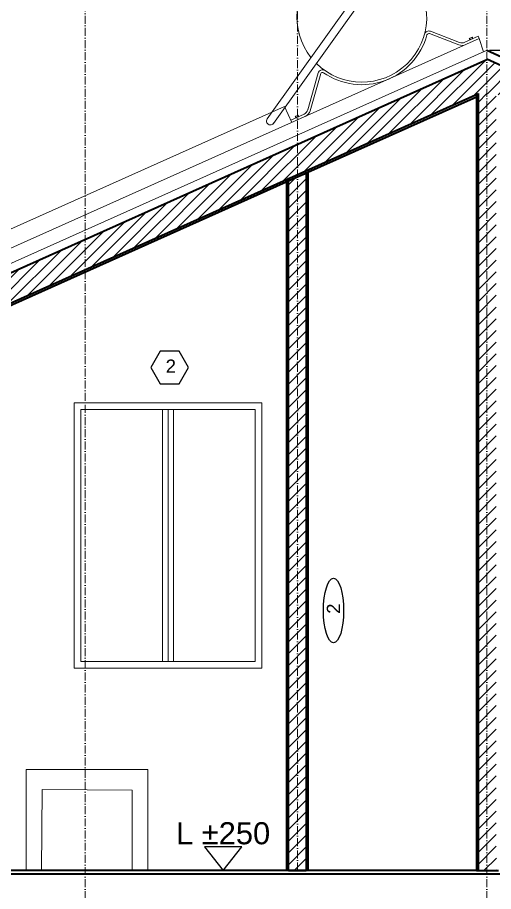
# Model space of a CAD drawing. Header units: inches. Extents: x 688 to 2880, y 906 to 1934.
# Drawn here: x 968.4 to 1183.8, y 1314.8 to 1710.2 of the extents above; entities that cross this region are included whole.
import ezdxf

# ---------------------------------------------------------------- set-up
doc = ezdxf.new("R2010")
doc.units = ezdxf.units.IN
doc.header["$MEASUREMENT"] = 0
doc.linetypes.add('ACAD_ISO10W100', pattern=[18, 12, -3, 0, -3])
for name, color, linetype, lineweight in [('ARREDI', 8, 'Continuous', 18), ('CAMPITURE', 7, 'Continuous', 25), ('INFISSI', 130, 'Continuous', 13), ('NUMERAZIONE', 30, 'Continuous', 25), ('quote nuove', 253, 'Continuous', 18), ('STRUTTURA', 7, 'Continuous', 35)]:
    doc.layers.add(name, color=color, linetype=linetype, lineweight=lineweight)
doc.styles.add('ARIAL', font='Arial.ttf')
doc.styles.get("Standard").update_dxf_attribs({"font": 'Arial.ttf'})
doc.dimstyles.new('TICK_36', dxfattribs={"dimtxt": 3.6, "dimasz": 3.6, "dimexe": 1.8, "dimexo": 1.2, "dimgap": 1.8, "dimtad": 0, "dimdec": 0, "dimzin": 0, "dimdsep": 46, "dimtxsty": 'ARIAL', "dimblk": 'OBLIQUE', "dimcen": 1.8, "dimdle": 1.8, "dimclrd": 256, "dimclrt": 256, "dimadec": 0, "dimazin": 0, "dimtfac": 1, "dimtdec": 0, "dimtmove": 1, "dimatfit": 3, "dimldrblk": 'OPEN90', "dimfxl": 1, "dimtfill": 1, "dimtolj": 1, "dimtzin": 0, "dimarcsym": 0})

# ---------------------------------------------------------------- blocks, each defined once
blk = doc.blocks.new('_Oblique')
at = {"color": 0, "linetype": 'ByBlock', "lineweight": -2}
blk.add_line((-0.5, -0.5), (0.5, 0.5), dxfattribs=at)
blk = doc.blocks.new('*D54')
at = {"layer": 'quote nuove', "lineweight": -2, "transparency": 16777216}
for p, q in [((1593.97, 1697.13), (1593.97, 1622.67)), ((1593.97, 1536.99), (1593.97, 1611.46))]:
    blk.add_line(p, q, dxfattribs=at)
at = {"layer": 'quote nuove', "color": 0, "lineweight": -2, "transparency": 16777216}
for p, q in [((1181.97, 1695.33), (1595.77, 1695.33)), ((1485.93, 1538.79), (1595.77, 1538.79))]:
    blk.add_line(p, q, dxfattribs=at)
at = {"layer": 'quote nuove', "lineweight": -2, "transparency": 16777216, "xscale": 3.6, "yscale": 3.6, "zscale": 3.6}
for p, rotation in [((1593.97, 1695.33), 90), ((1593.97, 1538.79), 270)]:
    blk.add_blockref('_Oblique', p, dxfattribs=dict(at, rotation=rotation))
at = {"layer": 'quote nuove', "transparency": 16777216, "insert": (1593.97, 1617.06), "char_height": 3.6, "attachment_point": 5, "rotation": 90, "style": 'ARIAL', "bg_fill": 3, "box_fill_scale": 1.25, "bg_fill_color": 256, "bg_fill_true_color": 13158600, "bg_fill_transparency": 0}
blk.add_mtext('\\A1;157', dxfattribs=at)
blk = doc.blocks.new('_Open90')
at = {"color": 0, "linetype": 'ByBlock', "lineweight": -2}
for p, q in [((0, 0), (-1, 0)), ((-0.5, 0.5), (0, 0)), ((0, 0), (-0.5, -0.5))]:
    blk.add_line(p, q, dxfattribs=at)

msp = doc.modelspace()

# ---------------------------------------------------------------- hatches: boundary and pattern name
at = {"layer": 'CAMPITURE'}
h = msp.add_hatch(dxfattribs=at)
h.set_pattern_fill('ANSI31', color=0, scale=30)
h.set_pattern_definition([(45, (-1832.2036, -2403.4926), (-2.6516504, 2.6516504), [])])
h.paths.add_polyline_path([(1180.86, 1691.21), (864.13, 1549.48), (864.13, 1540.8), (871.63, 1540.8), (872.83, 1540.8), (872.83, 1539.68), (1176.03, 1675.35), (1176.03, 1675.8), (1177.03, 1675.8), (1177.03, 1675.68), (1184.53, 1675.68), (1185.53, 1675.68), (1185.53, 1675.35), (1483.53, 1539.66), (1483.53, 1540.8), (1484.73, 1540.8), (1484.73, 1549.48), (1484.73, 1552.85)])
h.paths.add_polyline_path([(1492.23, 1548.95), (1484.73, 1548.95), (1484.73, 1074.79), (1492.23, 1074.79)])
h = msp.add_hatch(dxfattribs=at)
h.set_pattern_fill('ANSI31', color=0, scale=30)
h.set_pattern_definition([(45, (-1832.195, -2153.98), (-2.6516504, 2.6516504), [])])
h.paths.add_polyline_path([(1185, 1675.7), (1176.97, 1675.69), (1177.03, 1324.3), (1185.06, 1324.3)])
h = msp.add_hatch(dxfattribs=at)
h.set_pattern_fill('ANSI31', color=0, scale=30)
h.set_pattern_definition([(45, (-1917.923, -2153.98), (-2.6516504, 2.6516504), [])])
h.paths.add_polyline_path([(1099, 1638), (1090.97, 1637.99), (1091.02, 1324.3), (1099.06, 1324.3)])

# ---------------------------------------------------------------- linework, layer by layer
at = {"layer": 'ARREDI'}
for p, q in [((1124.07, 1723.97), (1081.4, 1664.35)), ((1126.95, 1721.87), (1084.29, 1662.25)), ((1155.27, 1703.92), (1168.47, 1698.88)), ((1154.86, 1702.84), (1168.06, 1697.8)), ((1176.86, 1701.68), (1170.75, 1698.94)), ((1173.06, 1700.04), (1172.81, 1700.61)), ((1172.83, 1700.68), (1174.17, 1701.28)), ((1173.36, 1700.17), (1173.1, 1700.74)), ((1173.94, 1701.12), (1174.2, 1700.55)), ((1174.24, 1701.25), (1174.5, 1700.68)), ((1176.86, 1701.68), (1177.33, 1700.62)), ((1099.71, 1668.32), (1104.47, 1685.07)), ((1100.82, 1668), (1105.6, 1684.77)), ((1098.06, 1666.42), (1092.02, 1663.71)), ((1094.3, 1664.79), (1094.05, 1665.36)), ((1094.07, 1665.43), (1095.41, 1666.03)), ((1094.6, 1664.93), (1094.34, 1665.5)), ((1095.18, 1665.87), (1095.44, 1665.3)), ((1095.48, 1666.01), (1095.74, 1665.44)), ((1092.02, 1663.71), (1092.5, 1662.66)), ((972.33, 1369.94), (1027.33, 1369.94)), ((972.33, 1369.94), (972.33, 1324.31)), ((1027.33, 1369.94), (1027.33, 1324.31)), ((979.33, 1324.31), (979.57, 1360.99)), ((1020.33, 1360.72), (979.57, 1360.99)), ((1020.33, 1324.31), (1020.33, 1360.72))]:
    msp.add_line(p, q, dxfattribs=at)
for points in [[(879.08, 1567.14), (1177.33, 1700.62)], [(1177.33, 1700.62), (1179.28, 1694.66)], [(1180.89, 1695.39), (900.83, 1570.07)], [(899, 1584.82), (1089.23, 1669.96)], [(1089.23, 1669.96), (1092.5, 1662.66)]]:
    msp.add_lwpolyline(points, dxfattribs=at)
for centre, radius, start, end in [((1124.21, 1710.28), 29.36, 225.5684, 218.4373), ((1154.53, 1701.97), 2.08, 69.1101, 160.1951), ((1124.21, 1710.28), 30.52, 235.3503, 344.8856), ((1154.53, 1701.97), 0.927, 69.1393, 157.4318), ((1172.85, 1700.63), 0.0537, 114.1101, 204.1101), ((1173.05, 1700.72), 0.0537, 24.1101, 114.1101), ((1173.11, 1700.06), 0.0537, 204.1101, 294.1101), ((1173.15, 1700.77), 0.0537, 114.1101, 204.1101), ((1173.31, 1700.15), 0.0537, 294.1101, 24.1101), ((1173.41, 1700.2), 0.0537, 204.1101, 294.1101), ((1173.89, 1701.1), 0.0537, 24.1101, 114.1101), ((1173.99, 1701.14), 0.0537, 114.1101, 204.1101), ((1174.19, 1701.23), 0.0537, 24.1101, 114.1101), ((1174.15, 1700.53), 0.0537, 294.1101, 24.1101), ((1174.25, 1700.57), 0.0537, 204.1101, 294.1101), ((1174.45, 1700.66), 0.0537, 294.1101, 24.1101), ((1169.53, 1701.66), 4.14, 249.1101, 294.1101), ((1169.53, 1701.66), 2.98, 249.1101, 294.1101), ((1106.43, 1684.36), 2.08, 59.8894, 159.9915), ((1106.43, 1684.36), 0.926, 62.3083, 153.6229), ((1094.1, 1665.39), 0.0537, 114.1101, 204.1101), ((1094.3, 1665.48), 0.0537, 24.1101, 114.1101), ((1094.35, 1664.81), 0.0537, 204.1101, 294.1101), ((1094.39, 1665.52), 0.0537, 114.1101, 204.1101), ((1094.55, 1664.9), 0.0537, 294.1101, 24.1101), ((1094.65, 1664.95), 0.0537, 204.1101, 294.1101), ((1095.13, 1665.85), 0.0537, 24.1101, 114.1101), ((1095.23, 1665.89), 0.0537, 114.1101, 204.1101), ((1095.43, 1665.98), 0.0537, 24.1101, 114.1101), ((1095.39, 1665.28), 0.0537, 294.1101, 24.1101), ((1095.49, 1665.32), 0.0537, 204.1101, 294.1101), ((1095.69, 1665.41), 0.0537, 294.1101, 24.1101), ((1096.84, 1669.13), 2.98, 294.1101, 344.1101), ((1096.84, 1669.13), 4.14, 294.1101, 344.1101), ((1082.84, 1663.3), 1.78, 144.1101, 325.08)]:
    msp.add_arc(centre, radius, start, end, dxfattribs=at)
at = {"layer": 'INFISSI', "color": 4}
for p, q in [((994.03, 1535.8), (994.03, 1415.8)), ((994.03, 1535.8), (1079.03, 1535.8)), ((1079.03, 1535.8), (1079.03, 1415.8)), ((997.03, 1532.8), (1076.03, 1532.8)), ((997.03, 1418.8), (997.03, 1532.8)), ((1034.03, 1532.8), (1034.03, 1418.8)), ((1036.53, 1532.8), (1036.53, 1418.8)), ((1039.03, 1532.8), (1039.03, 1418.8)), ((1076.03, 1418.8), (1076.03, 1532.8)), ((994.03, 1415.8), (1079.03, 1415.8)), ((997.03, 1418.8), (1076.03, 1418.8))]:
    msp.add_line(p, q, dxfattribs=at)
at = {"layer": 'NUMERAZIONE'}
for points in [[(1045.8, 1551.78), (1041.53, 1559.19), (1032.98, 1559.19), (1028.7, 1551.78), (1032.98, 1544.38), (1041.53, 1544.38)], [(1053.01, 1335.04), (1061.45, 1324.3), (1069.9, 1335.04)]]:
    msp.add_lwpolyline(points, close=True, dxfattribs=at)
msp.add_ellipse((1111.4, 1441.91), major_axis=(0, 14.61), ratio=0.314087, dxfattribs=at)
at = {"layer": 'quote nuove', "color": 253, "linetype": 'ACAD_ISO10W100', "lineweight": 0, "ltscale": 0.3}
for p, q in [((999, 1074.8), (999, 1894.49)), ((1095.04, 1324.3), (1095.04, 1894.49)), ((1180.77, 1074.8), (1180.77, 1894.5))]:
    msp.add_line(p, q, dxfattribs=at)
at = {"layer": 'STRUTTURA'}
for p, q in [((1176.03, 1675.35), (1176.03, 1324.3)), ((1177, 1324.3), (1177, 1675.79)), ((1090.3, 1534.3), (1090.24, 1636.87)), ((1091.03, 1324.3), (1091.03, 1637.6)), ((1099.07, 1639.82), (1099.05, 1324.3)), ((1099.82, 1640.27), (1099.81, 1534.3)), ((1090.3, 1324.3), (1090.3, 1534.3)), ((1090.59, 1534.3), (1090.59, 1534.3)), ((1099.81, 1534.3), (1099.81, 1324.31)), ((1090.3, 1533.8), (1090.3, 1533.8)), ((1176.03, 1533.8), (1176.03, 1533.8)), ((1176.03, 1324.3), (872.83, 1324.3)), ((1091.03, 1324.3), (1099.05, 1324.3)), ((1092.99, 1324.3), (1097.09, 1324.3)), ((1176.03, 1324.3), (1185.99, 1324.3)), ((1176.03, 1324.3), (1177.03, 1324.3)), ((1178.94, 1324.3), (1183.04, 1324.3))]:
    msp.add_line(p, q, dxfattribs=at)
for points in [[(1180.78, 1695.44), (1484.73, 1556.98), (1484.73, 1552.85), (1484.73, 1552.85)], [(864.13, 1549.48), (1180.78, 1691.17)], [(1484.73, 1552.85), (1180.78, 1691.24)], [(872.83, 1539.68), (1177, 1675.79)], [(1090.03, 1635.78), (1176.03, 1674.26)], [(1097.53, 1639.13), (1098.53, 1639.58)], [(872.83, 1538.59), (1090.03, 1635.78)]]:
    msp.add_lwpolyline(points, dxfattribs=at)
msp.add_lwpolyline([(871.63, 1322.8), (1483.53, 1322.8), (1483.53, 1306.87), (871.63, 1306.87)], close=True, dxfattribs=at)

# ---------------------------------------------------------------- texts
at = {"layer": 'NUMERAZIONE'}
msp.add_text('L ±250', height=9.989, dxfattribs=at).set_placement((1040.17, 1336.18))
at = {"layer": 'NUMERAZIONE', "ltscale": 0.1, "insert": (1035.48, 1555.43), "char_height": 6, "attachment_point": 1}
msp.add_mtext_dynamic_manual_height_columns('2', width=0.5819, gutter_width=12.5, heights=[0], dxfattribs=at)
at = {"layer": 'NUMERAZIONE', "ltscale": 0.1, "insert": (1108.38, 1440.41), "char_height": 6, "attachment_point": 1, "rotation": 90}
msp.add_mtext_dynamic_manual_height_columns('2', width=0.5819, gutter_width=12.5, heights=[0], dxfattribs=at)

# ---------------------------------------------------------------- next in the draw order: dimensions: what is measured, and where the dimension line sits
at = {"layer": 'quote nuove'}
dim = msp.add_linear_dim(base=(1593.97, 1695.33), p1=(1484.73, 1538.79), p2=(1180.77, 1695.33), angle=90, dimstyle='TICK_36', dxfattribs=at)
dim.commit()
dim.dimension.update_dxf_attribs({"geometry": '*D54', "text_midpoint": (1593.97, 1617.06)})

doc.saveas('drawing.dxf')
